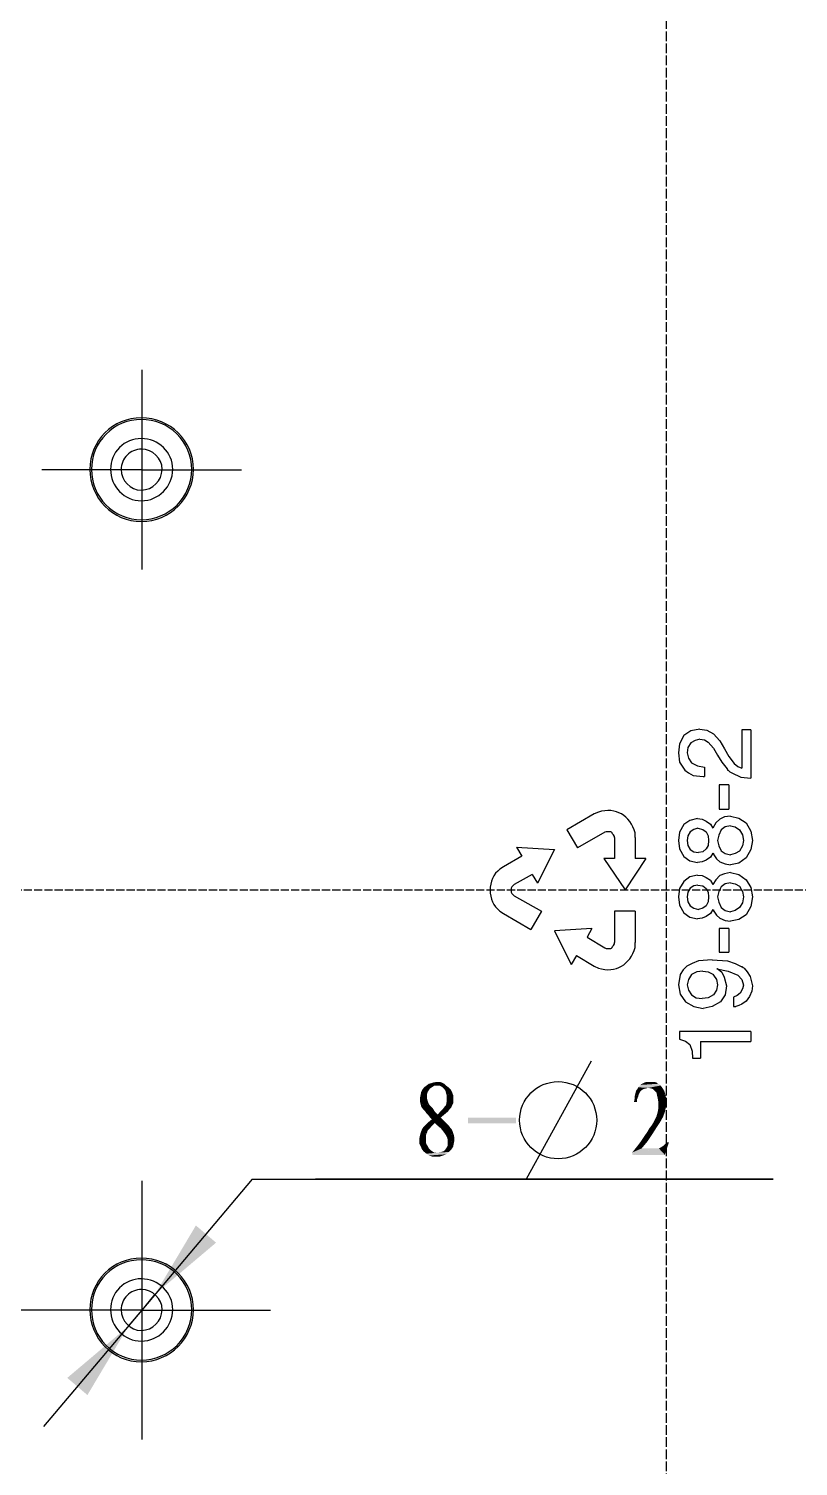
# Model space of a CAD drawing. Header units: millimetres. Extents: x 25 to 550, y -188 to 205.
# Drawn here: x 244.2 to 280.9, y 32.9 to 101.3 of the extents above; entities that cross this region are included whole.
import ezdxf

# ---------------------------------------------------------------- set-up
doc = ezdxf.new("R2010")
doc.units = ezdxf.units.MM
doc.linetypes.add('PDF_IMPORT', pattern=[1, 0.8, -0.2])
doc.layers.add('PDF_图层 1', color=7, linetype='Continuous', true_color=0x231f20)

msp = doc.modelspace()

# ---------------------------------------------------------------- linework, layer by layer
at = {"layer": 'PDF_图层 1', "color": 7, "linetype": 'PDF_IMPORT', "lineweight": -3, "ltscale": 0.576667}
msp.add_lwpolyline([(274.587, -16.902), (274.587, 137.582)], dxfattribs=at)
at = {"layer": 'PDF_图层 1', "color": 7, "lineweight": -3}
for points in [[(249.616, 85.1), (249.616, 80.331)], [(249.616, 80.331), (244.847, 80.331)], [(249.616, 80.331), (249.616, 75.591)], [(249.616, 80.331), (254.355, 80.331)], [(276.167, 68.001), (275.744, 67.916), (275.405, 67.69), (275.208, 67.295), (275.151, 66.872), (275.208, 66.421), (275.462, 66.054), (275.631, 65.913), (275.857, 65.8), (276.336, 65.743)], [(276.167, 68.001), (276.506, 67.944)], [(276.506, 67.944), (276.816, 67.775)], [(276.816, 67.775), (277.126, 67.436)], [(278.17, 67.972), (278.17, 66.138)], [(278.593, 67.972), (278.171, 67.972)], [(278.593, 67.972), (278.593, 65.659)], [(275.603, 67.126), (275.574, 66.872)], [(275.744, 67.352), (275.603, 67.126)], [(275.941, 67.464), (275.744, 67.352)], [(276.167, 67.521), (275.941, 67.465)], [(276.167, 67.521), (276.392, 67.493), (276.562, 67.38), (276.816, 67.098), (277.014, 66.759), (277.211, 66.421), (277.465, 66.11)], [(277.126, 67.436), (277.352, 67.069)], [(277.352, 67.07), (277.55, 66.703)], [(275.574, 66.872), (275.631, 66.618)], [(275.631, 66.618), (275.772, 66.392)], [(275.772, 66.392), (276.054, 66.251)], [(277.549, 66.703), (277.803, 66.364)], [(277.803, 66.364), (277.973, 66.223)], [(276.054, 66.251), (276.393, 66.195)], [(276.336, 65.743), (276.393, 65.743)], [(276.393, 66.195), (276.393, 65.743)], [(277.465, 66.11), (277.465, 66.082), (277.493, 66.082), (277.493, 66.054), (277.521, 66.054)], [(277.521, 66.054), (277.606, 65.969), (277.69, 65.913), (278.114, 65.715), (278.593, 65.659)], [(277.973, 66.223), (278.17, 66.138)], [(277.098, 65.348), (277.098, 64.191)], [(277.549, 65.348), (277.098, 65.348)], [(277.549, 65.348), (277.549, 64.191)], [(271.144, 63.966), (269.846, 63.204)], [(271.342, 64.05), (271.144, 63.966)], [(276.054, 63.74), (275.687, 63.655), (275.405, 63.458)], [(276.054, 63.74), (276.279, 63.712)], [(276.28, 63.712), (276.477, 63.627)], [(276.477, 63.627), (276.675, 63.486)], [(277.634, 63.853), (277.352, 63.824), (277.127, 63.712), (276.929, 63.542), (276.787, 63.288)], [(277.098, 64.191), (277.55, 64.191)], [(277.634, 63.853), (278.029, 63.768)], [(278.029, 63.768), (278.368, 63.543)], [(269.847, 63.204), (270.354, 62.357)], [(271.652, 63.091), (270.354, 62.357)], [(271.709, 63.119), (271.652, 63.091)], [(273.092, 62.837), (273.092, 63.063)], [(275.405, 63.458), (275.208, 63.091), (275.151, 62.696), (275.208, 62.301), (275.405, 61.934), (275.687, 61.737), (276.054, 61.652)], [(275.716, 63.119), (275.603, 62.922)], [(275.885, 63.232), (275.715, 63.119)], [(276.082, 63.289), (275.885, 63.232)], [(276.082, 63.289), (276.308, 63.232), (276.477, 63.119), (276.562, 62.922), (276.59, 62.696)], [(276.675, 63.486), (276.787, 63.289)], [(277.07, 62.95), (277.014, 62.696)], [(277.183, 63.204), (277.07, 62.95)], [(277.38, 63.345), (277.183, 63.204)], [(277.634, 63.401), (277.38, 63.345)], [(277.634, 63.401), (277.86, 63.345), (278.057, 63.204)], [(278.057, 63.204), (278.198, 62.978), (278.255, 62.696), (278.198, 62.442), (278.057, 62.188), (277.86, 62.075), (277.634, 62.019)], [(278.368, 63.543), (278.593, 63.147)], [(278.593, 63.147), (278.678, 62.696)], [(267.448, 62.386), (267.702, 61.962)], [(267.448, 62.386), (269.254, 62.273)], [(269.254, 62.273), (268.436, 60.664)], [(272.104, 62.837), (272.104, 62.894)], [(272.104, 62.837), (272.104, 61.85)], [(273.092, 62.837), (273.092, 61.85)], [(275.603, 62.922), (275.574, 62.696)], [(275.574, 62.696), (275.603, 62.47)], [(275.603, 62.47), (275.716, 62.273)], [(275.716, 62.273), (275.885, 62.16)], [(276.59, 62.696), (276.562, 62.47), (276.477, 62.301), (276.308, 62.16), (276.11, 62.132)], [(277.014, 62.696), (277.07, 62.442)], [(277.07, 62.442), (277.182, 62.216)], [(278.593, 62.273), (278.368, 61.878)], [(278.678, 62.696), (278.593, 62.273)], [(267.702, 61.962), (266.828, 61.454)], [(271.596, 61.849), (272.612, 60.354)], [(272.104, 61.849), (271.596, 61.849)], [(273.599, 61.849), (272.611, 60.354)], [(273.599, 61.849), (273.092, 61.849)], [(275.885, 62.16), (276.11, 62.132)], [(276.28, 61.68), (276.054, 61.652)], [(276.477, 61.765), (276.28, 61.68)], [(276.675, 61.906), (276.477, 61.765)], [(276.788, 62.103), (276.675, 61.906)], [(276.788, 62.103), (276.816, 62.075), (276.816, 62.047), (276.844, 62.019)], [(276.844, 62.019), (276.957, 61.821), (277.127, 61.68), (277.381, 61.595), (277.634, 61.539)], [(277.183, 62.216), (277.381, 62.075)], [(277.38, 62.075), (277.634, 62.019)], [(278.029, 61.624), (277.634, 61.539)], [(278.368, 61.878), (278.029, 61.624)], [(266.827, 61.455), (266.658, 61.342)], [(268.182, 61.088), (267.335, 60.608)], [(268.182, 61.088), (268.436, 60.664)], [(276.054, 61.059), (275.687, 60.975), (275.405, 60.749), (275.208, 60.41), (275.151, 60.015), (275.208, 59.62), (275.405, 59.254), (275.687, 59.056), (276.054, 58.971)], [(276.054, 61.059), (276.279, 61.031)], [(276.28, 61.031), (276.477, 60.946)], [(276.477, 60.947), (276.675, 60.806)], [(277.634, 61.172), (277.352, 61.116), (277.127, 61.031), (276.929, 60.834), (276.787, 60.608)], [(277.634, 61.172), (278.029, 61.088)], [(278.029, 61.088), (278.368, 60.834)], [(267.335, 60.608), (267.307, 60.58), (267.25, 60.523), (267.222, 60.495), (267.194, 60.439), (267.194, 60.241), (267.222, 60.185), (267.335, 60.072)], [(275.603, 60.241), (275.574, 60.015)], [(275.716, 60.439), (275.603, 60.241)], [(275.885, 60.551), (275.715, 60.439)], [(276.082, 60.58), (275.885, 60.551)], [(276.082, 60.58), (276.308, 60.551), (276.477, 60.41), (276.562, 60.241), (276.59, 60.015), (276.562, 59.79), (276.477, 59.592), (276.308, 59.479), (276.111, 59.423)], [(276.675, 60.805), (276.787, 60.608)], [(277.07, 60.269), (277.014, 60.015)], [(277.183, 60.495), (277.07, 60.269)], [(277.38, 60.636), (277.183, 60.495)], [(277.634, 60.693), (277.38, 60.636)], [(277.634, 60.693), (277.86, 60.636), (278.057, 60.523), (278.198, 60.269), (278.255, 60.015), (278.198, 59.733), (278.057, 59.508), (277.86, 59.366), (277.634, 59.31)], [(278.368, 60.834), (278.593, 60.467)], [(278.593, 60.467), (278.678, 60.015)], [(267.335, 60.072), (268.633, 59.338)], [(275.574, 60.015), (275.603, 59.79)], [(275.603, 59.79), (275.716, 59.592)], [(275.716, 59.592), (275.885, 59.479)], [(277.014, 60.015), (277.07, 59.762)], [(277.07, 59.761), (277.182, 59.508)], [(277.183, 59.508), (277.381, 59.366)], [(278.593, 59.564), (278.368, 59.169)], [(278.678, 60.015), (278.593, 59.564)], [(266.658, 59.338), (266.827, 59.225)], [(266.827, 59.225), (268.125, 58.463)], [(268.633, 59.338), (268.125, 58.464)], [(272.104, 59.338), (272.104, 57.843)], [(273.092, 59.338), (272.104, 59.338)], [(273.092, 59.338), (273.092, 57.843)], [(275.885, 59.479), (276.11, 59.423)], [(276.28, 59), (276.054, 58.971)], [(276.477, 59.084), (276.28, 59)], [(276.675, 59.225), (276.477, 59.084)], [(276.788, 59.423), (276.675, 59.225)], [(276.788, 59.423), (276.788, 59.395), (276.816, 59.395), (276.816, 59.338), (276.844, 59.338)], [(276.844, 59.338), (276.957, 59.141), (277.127, 59)], [(277.126, 59), (277.38, 58.887), (277.634, 58.859)], [(277.38, 59.366), (277.634, 59.31)], [(278.029, 58.943), (277.634, 58.858)], [(278.368, 59.169), (278.029, 58.943)], [(271.032, 58.52), (269.254, 58.407)], [(269.254, 58.407), (270.044, 56.799)], [(271.032, 58.52), (270.806, 58.097)], [(277.549, 58.52), (277.098, 58.52)], [(277.098, 58.52), (277.098, 57.391)], [(277.549, 58.52), (277.549, 57.391)], [(270.806, 58.097), (271.652, 57.589)], [(271.652, 57.589), (271.709, 57.561)], [(272.104, 57.786), (272.104, 57.843)], [(273.092, 57.617), (273.092, 57.843)], [(270.298, 57.222), (270.044, 56.799)], [(270.298, 57.222), (271.144, 56.714)], [(276.76, 57.024), (276.111, 56.968), (275.8, 56.855), (275.546, 56.714), (275.377, 56.545), (275.236, 56.319), (275.151, 55.839), (275.236, 55.388), (275.49, 55.021), (275.885, 54.795), (276.336, 54.711)], [(276.76, 57.024), (277.493, 56.968)], [(277.098, 57.391), (277.55, 57.391)], [(277.493, 56.968), (277.86, 56.855)], [(277.86, 56.855), (278.17, 56.686)], [(271.144, 56.714), (271.342, 56.63)], [(275.631, 56.093), (275.574, 55.839)], [(275.772, 56.319), (275.631, 56.093)], [(276.026, 56.46), (275.772, 56.319)], [(276.308, 56.488), (276.025, 56.46)], [(276.816, 56.291), (276.957, 56.093), (277.014, 55.839), (276.957, 55.585), (276.816, 55.36), (276.562, 55.219), (276.279, 55.19)], [(276.308, 56.488), (276.562, 56.46), (276.816, 56.319)], [(276.816, 56.291), (276.816, 56.319)], [(277.042, 56.573), (277.013, 56.573), (277.013, 56.601), (276.985, 56.601)], [(276.985, 56.601), (277.522, 56.488), (277.973, 56.291), (278.171, 56.093), (278.255, 55.811), (278.198, 55.642), (278.086, 55.444), (277.944, 55.331), (277.776, 55.247)], [(277.042, 56.573), (277.211, 56.432)], [(277.211, 56.432), (277.324, 56.206)], [(277.324, 56.206), (277.436, 55.783)], [(278.283, 56.629), (278.255, 56.629), (278.227, 56.658), (278.198, 56.658), (278.198, 56.686), (278.171, 56.686)], [(278.283, 56.629), (278.424, 56.46)], [(278.424, 56.46), (278.565, 56.234)], [(278.565, 56.234), (278.678, 55.783)], [(275.574, 55.839), (275.631, 55.585)], [(275.631, 55.585), (275.772, 55.36)], [(277.437, 55.783), (277.38, 55.36)], [(278.65, 55.529), (278.537, 55.275)], [(278.678, 55.783), (278.65, 55.529)], [(275.772, 55.36), (275.997, 55.219)], [(275.998, 55.219), (276.28, 55.19)], [(276.76, 54.795), (276.336, 54.711)], [(277.155, 55.021), (276.759, 54.795)], [(277.38, 55.36), (277.155, 55.021)], [(277.775, 55.247), (277.775, 54.795)], [(277.775, 54.795), (277.888, 54.795)], [(278.029, 54.852), (277.888, 54.795)], [(278.17, 54.908), (278.029, 54.852)], [(278.368, 55.049), (278.17, 54.908)], [(278.537, 55.275), (278.368, 55.049)], [(278.593, 53.61), (275.208, 53.61)], [(275.208, 53.61), (275.208, 53.244)], [(278.593, 53.61), (278.593, 53.131)], [(275.208, 53.243), (275.49, 53.159), (275.687, 52.989), (275.8, 52.679), (275.828, 52.34)], [(276.195, 53.131), (278.594, 53.131)], [(276.195, 53.131), (276.195, 52.341)], [(271.003, 52.2), (267.9, 46.584)], [(275.828, 52.341), (276.195, 52.341)], [(254.863, 46.584), (249.615, 40.349)], [(254.863, 46.584), (279.666, 46.584), (257.883, 46.584)], [(249.616, 46.5), (249.616, 45.089)], [(249.616, 45.089), (249.616, 40.349)], [(250.236, 41.11), (249.616, 40.349)], [(249.616, 40.349), (244.847, 40.349), (243.464, 40.349)], [(249.616, 40.349), (244.932, 34.818)], [(249.616, 40.349), (248.966, 39.587)], [(249.616, 40.349), (249.616, 34.197)], [(249.616, 40.349), (255.739, 40.349)]]:
    msp.add_lwpolyline(points, dxfattribs=at)
at = {"layer": 'PDF_图层 1', "color": 7, "linetype": 'PDF_IMPORT', "lineweight": -3, "ltscale": 0.486681}
msp.add_lwpolyline([(227.353, 60.354), (321.849, 60.354)], dxfattribs=at)
at = {"layer": 'PDF_图层 1', "color": 7, "lineweight": -3}
msp.add_circle((269.425, 49.392), 1.836, dxfattribs=at)
for centre, radius, start, end in [((249.589, 80.358), 2.457, 90.04113, 179.95887), ((249.565, 80.381), 2.349, 89.46998, 180.53002), ((249.613, 80.357), 2.373, 0.06204, 90.62724), ((249.577, 80.369), 1.457, 89.60388, 180.39612), ((249.579, 80.367), 0.951, 89.52116, 180.47884), ((249.589, 80.333), 2.372, 179.37432, 269.94763), ((249.565, 80.381), 2.505, 270.50195, 359.49805), ((249.589, 80.358), 2.397, 269.95021, 0.03855), ((249.577, 80.369), 1.505, 270.37573, 359.62427), ((249.575, 80.372), 1, 270.6892, 359.28352), ((249.589, 40.375), 2.457, 90.04113, 179.95887), ((249.565, 40.399), 2.349, 89.46998, 180.53002), ((249.613, 40.374), 2.373, 0.06204, 90.62724), ((249.577, 40.387), 1.457, 89.60388, 180.39612), ((249.579, 40.385), 0.951, 89.52116, 180.47884), ((249.589, 40.351), 2.372, 179.37432, 269.94763), ((249.565, 40.399), 2.505, 270.50195, 359.49805), ((249.589, 40.375), 2.397, 269.95021, 0.03855), ((249.577, 40.387), 1.505, 270.37573, 359.62427), ((249.575, 40.389), 1, 270.6892, 359.28352)]:
    msp.add_arc(centre, radius, start, end, dxfattribs=at)
for points in [[(252.07, 80.359), (252.07, 81.714), (250.942, 82.814), (249.587, 82.814)], [(251.083, 80.359), (251.083, 81.178), (250.405, 81.827), (249.587, 81.827)], [(250.575, 80.359), (250.575, 80.895), (250.123, 81.319), (249.587, 81.319)], [(247.132, 80.359), (247.132, 79.005), (248.233, 77.876), (249.587, 77.876)], [(248.12, 80.359), (248.12, 79.541), (248.769, 78.864), (249.587, 78.864)], [(248.628, 80.359), (248.628, 79.823), (249.051, 79.372), (249.587, 79.372)], [(273.092, 63.063), (272.846, 63.888), (272.179, 64.314), (271.342, 64.05)], [(272.104, 62.894), (271.945, 63.12), (272.018, 63.127), (271.709, 63.119)], [(266.658, 61.342), (266.027, 60.872), (266.03, 59.809), (266.658, 59.338)], [(271.342, 56.63), (272.178, 56.366), (272.845, 56.792), (273.092, 57.617)], [(271.709, 57.561), (272.018, 57.553), (271.945, 57.56), (272.104, 57.786)], [(252.07, 40.377), (252.07, 41.731), (250.942, 42.832), (249.587, 42.832)], [(251.083, 40.377), (251.083, 41.195), (250.405, 41.844), (249.587, 41.844)], [(250.575, 40.377), (250.575, 40.913), (250.123, 41.336), (249.587, 41.336)], [(247.132, 40.377), (247.132, 39.022), (248.233, 37.894), (249.587, 37.894)], [(248.12, 40.377), (248.12, 39.559), (248.769, 38.881), (249.587, 38.881)], [(248.628, 40.377), (248.628, 39.841), (249.051, 39.389), (249.587, 39.389)]]:
    msp.add_open_spline(points, degree=3, dxfattribs=at)
at = {"layer": 'PDF_图层 1', "color": 7, "lineweight": -3, "transparency": 33554559}
msp.add_solid([(276.393, 66.195), (276.393, 66.167), (276.421, 66.195), (276.421, 66.167)], dxfattribs=at)
msp.add_solid([(276.393, 66.195), (276.393, 66.167), (276.421, 66.195), (276.421, 66.167)], dxfattribs=at)
at = {"layer": 'PDF_图层 1', "color": 7, "transparency": 33554559}
for points in [[(262.877, 50.591), (263.188, 50.648), (263.216, 50.732)], [(262.906, 50.732), (262.877, 50.591), (263.216, 50.732)], [(263.187, 50.648), (262.877, 50.591), (263.187, 50.535)], [(262.962, 50.845), (262.905, 50.732), (263.273, 50.817)], [(262.906, 50.732), (263.216, 50.732), (263.272, 50.817)], [(262.962, 50.845), (263.328, 50.902), (263.413, 50.958)], [(263.047, 50.958), (262.962, 50.845), (263.413, 50.958)], [(262.962, 50.845), (263.273, 50.817), (263.328, 50.902)], [(263.047, 50.958), (263.498, 51.015), (263.554, 51.043)], [(263.16, 51.043), (263.047, 50.958), (263.555, 51.043)], [(263.047, 50.958), (263.413, 50.958), (263.498, 51.015)], [(263.272, 51.127), (263.16, 51.043), (264.006, 51.127)], [(263.16, 51.043), (263.555, 51.043), (264.006, 51.127)], [(263.385, 51.155), (263.273, 51.127), (263.893, 51.184)], [(263.893, 51.184), (263.273, 51.127), (264.005, 51.127)], [(263.47, 51.184), (263.385, 51.155), (263.893, 51.184)], [(263.639, 51.212), (263.47, 51.184), (263.808, 51.212)], [(263.808, 51.212), (263.47, 51.184), (263.893, 51.184)], [(263.554, 51.043), (263.667, 51.043), (264.005, 51.127)], [(263.667, 51.043), (263.752, 51.043), (264.006, 51.127)], [(264.006, 51.127), (263.752, 51.043), (264.09, 51.043)], [(263.752, 51.043), (263.836, 51.015), (264.09, 51.043)], [(263.836, 51.014), (263.921, 50.958), (264.09, 51.043)], [(264.09, 51.043), (263.921, 50.958), (264.203, 50.958)], [(263.921, 50.958), (264.006, 50.873), (264.203, 50.958)], [(264.203, 50.958), (264.006, 50.873), (264.316, 50.845)], [(264.006, 50.873), (264.062, 50.789), (264.316, 50.845)], [(264.316, 50.845), (264.062, 50.789), (264.373, 50.732)], [(264.062, 50.789), (264.09, 50.676), (264.373, 50.732)], [(264.09, 50.676), (264.118, 50.591), (264.372, 50.732)], [(264.373, 50.732), (264.119, 50.591), (264.429, 50.591)], [(273.091, 50.62), (273.063, 50.507), (273.261, 50.62)], [(273.063, 50.506), (273.232, 50.506), (273.261, 50.619)], [(273.091, 50.62), (273.261, 50.62), (273.317, 50.732)], [(273.12, 50.732), (273.092, 50.62), (273.317, 50.732)], [(273.148, 50.817), (273.12, 50.732), (273.402, 50.817)], [(273.12, 50.732), (273.317, 50.732), (273.401, 50.817)], [(273.148, 50.817), (273.402, 50.817), (273.487, 50.874)], [(273.204, 50.873), (273.148, 50.817), (273.487, 50.873)], [(273.232, 50.958), (273.204, 50.873), (273.712, 50.93)], [(273.204, 50.873), (273.599, 50.901), (273.712, 50.93)], [(273.204, 50.873), (273.487, 50.873), (273.599, 50.901)], [(273.261, 50.986), (273.232, 50.958), (274.304, 51.043)], [(273.232, 50.958), (273.712, 50.93), (274.305, 51.043)], [(273.345, 51.071), (273.261, 50.986), (274.305, 51.043)], [(273.43, 51.127), (273.345, 51.071), (274.192, 51.127)], [(274.192, 51.127), (273.345, 51.071), (274.305, 51.043)], [(273.543, 51.184), (273.43, 51.127), (274.107, 51.184)], [(274.107, 51.184), (273.43, 51.127), (274.192, 51.127)], [(273.825, 51.212), (273.543, 51.184), (274.022, 51.212)], [(273.628, 51.212), (273.543, 51.184), (273.825, 51.212)], [(274.023, 51.212), (273.543, 51.184), (274.107, 51.184)], [(274.304, 51.043), (273.712, 50.93), (274.39, 50.93)], [(273.712, 50.93), (273.854, 50.902), (274.39, 50.93)], [(273.853, 50.901), (273.938, 50.874), (274.389, 50.93)], [(273.938, 50.873), (274.023, 50.789), (274.389, 50.93)], [(274.389, 50.93), (274.023, 50.789), (274.474, 50.789)], [(274.023, 50.789), (274.107, 50.704), (274.474, 50.789)], [(274.474, 50.789), (274.107, 50.704), (274.531, 50.62)], [(274.107, 50.704), (274.135, 50.563), (274.53, 50.62)], [(274.136, 50.563), (274.163, 50.45), (274.531, 50.62)], [(274.53, 50.62), (274.164, 50.45), (274.559, 50.45)], [(262.877, 50.591), (262.849, 50.45), (263.188, 50.535)], [(263.187, 50.535), (262.849, 50.45), (263.187, 50.422)], [(262.849, 50.45), (262.849, 50.281), (263.187, 50.422)], [(263.187, 50.422), (262.849, 50.281), (263.216, 50.309)], [(263.216, 50.309), (262.849, 50.281), (263.244, 50.224)], [(262.849, 50.281), (262.877, 50.168), (263.244, 50.224)], [(263.244, 50.224), (262.877, 50.168), (263.301, 50.112)], [(262.877, 50.168), (262.905, 50.055), (263.301, 50.111)], [(263.3, 50.112), (262.905, 50.055), (263.357, 50.055)], [(262.906, 50.055), (262.933, 49.998), (263.357, 50.055)], [(262.934, 49.999), (262.962, 49.97), (263.357, 50.055)], [(263.357, 50.055), (262.962, 49.97), (263.47, 49.942)], [(262.962, 49.97), (262.99, 49.914), (263.47, 49.942)], [(262.99, 49.914), (263.047, 49.858), (263.47, 49.942)], [(263.047, 49.858), (263.103, 49.801), (263.47, 49.942)], [(263.47, 49.942), (263.103, 49.801), (263.554, 49.801)], [(263.949, 49.942), (263.836, 49.829), (264.26, 49.914)], [(264.034, 50.055), (263.949, 49.942), (264.344, 49.998)], [(263.949, 49.942), (264.26, 49.914), (264.344, 49.999)], [(264.09, 50.112), (264.034, 50.055), (264.372, 50.083)], [(264.034, 50.055), (264.344, 49.998), (264.373, 50.083)], [(264.119, 50.281), (264.09, 50.112), (264.429, 50.196)], [(264.09, 50.112), (264.372, 50.083), (264.429, 50.196)], [(264.429, 50.591), (264.118, 50.478), (264.429, 50.45)], [(264.429, 50.45), (264.118, 50.281), (264.429, 50.337)], [(264.429, 50.337), (264.118, 50.281), (264.429, 50.196)], [(264.119, 50.591), (264.119, 50.478), (264.429, 50.591)], [(264.119, 50.478), (264.119, 50.281), (264.429, 50.45)], [(273.063, 50.394), (273.035, 50.252), (273.176, 50.366)], [(273.176, 50.366), (273.035, 50.253), (273.176, 50.253)], [(273.063, 50.506), (273.063, 50.394), (273.232, 50.506)], [(273.063, 50.394), (273.176, 50.366), (273.232, 50.506)], [(274.163, 50.45), (274.192, 50.281), (274.559, 50.45)], [(274.163, 49.773), (274.503, 49.773), (274.559, 50.027)], [(274.192, 49.942), (274.164, 49.773), (274.559, 50.027)], [(274.559, 50.45), (274.192, 50.281), (274.559, 50.224)], [(274.192, 50.281), (274.192, 50.112), (274.559, 50.224)], [(274.559, 50.224), (274.192, 50.112), (274.559, 50.027)], [(274.192, 50.112), (274.192, 49.942), (274.559, 50.027)], [(263.103, 49.801), (263.16, 49.716), (263.554, 49.801)], [(263.244, 49.293), (263.103, 49.152), (263.555, 49.265)], [(263.103, 49.152), (263.414, 49.124), (263.554, 49.265)], [(263.554, 49.801), (263.159, 49.716), (263.695, 49.66)], [(263.16, 49.717), (263.244, 49.632), (263.695, 49.66)], [(263.695, 49.66), (263.244, 49.632), (264.006, 49.66)], [(263.244, 49.632), (263.328, 49.519), (264.006, 49.66)], [(263.413, 49.434), (263.244, 49.293), (263.949, 49.406)], [(263.949, 49.406), (263.244, 49.293), (264.062, 49.293)], [(263.244, 49.293), (263.555, 49.265), (264.062, 49.293)], [(263.328, 49.519), (263.836, 49.519), (264.006, 49.66)], [(263.328, 49.519), (263.414, 49.434), (263.836, 49.519)], [(263.836, 49.519), (263.414, 49.434), (263.949, 49.406)], [(264.062, 49.293), (263.554, 49.265), (264.146, 49.209)], [(263.554, 49.265), (263.695, 49.124), (264.146, 49.209)], [(263.836, 49.829), (263.695, 49.66), (264.175, 49.801)], [(263.695, 49.66), (264.006, 49.66), (264.176, 49.801)], [(263.836, 49.829), (264.175, 49.801), (264.26, 49.914)], [(265.134, 49.519), (265.134, 49.237), (267.42, 49.519)], [(267.42, 49.519), (265.134, 49.237), (267.42, 49.237)], [(273.966, 49.293), (273.882, 49.152), (274.277, 49.293)], [(273.882, 49.152), (274.107, 49.039), (274.277, 49.293)], [(274.023, 49.406), (273.966, 49.293), (274.418, 49.547)], [(273.966, 49.293), (274.277, 49.293), (274.417, 49.547)], [(274.107, 49.575), (274.023, 49.406), (274.418, 49.547)], [(274.163, 49.773), (274.107, 49.575), (274.503, 49.773)], [(274.107, 49.575), (274.418, 49.547), (274.502, 49.773)], [(263.131, 48.673), (262.82, 48.531), (263.131, 48.56)], [(262.849, 48.673), (262.821, 48.531), (263.131, 48.673)], [(262.877, 48.785), (262.849, 48.673), (263.159, 48.757)], [(262.849, 48.673), (263.131, 48.673), (263.16, 48.757)], [(262.934, 48.927), (262.877, 48.785), (263.216, 48.898)], [(262.877, 48.785), (263.188, 48.813), (263.216, 48.898)], [(262.877, 48.785), (263.159, 48.757), (263.188, 48.813)], [(262.99, 49.039), (262.933, 48.927), (263.301, 48.983)], [(262.934, 48.927), (263.216, 48.898), (263.3, 48.983)], [(263.103, 49.152), (262.99, 49.039), (263.414, 49.124)], [(262.99, 49.039), (263.301, 48.983), (263.414, 49.124)], [(263.695, 49.124), (263.836, 49.011), (264.231, 49.124)], [(264.147, 49.209), (263.696, 49.124), (264.231, 49.124)], [(264.231, 49.124), (263.836, 49.011), (264.288, 49.039)], [(264.288, 49.039), (263.836, 49.011), (264.344, 48.983)], [(263.836, 49.011), (263.949, 48.87), (264.344, 48.983)], [(264.344, 48.983), (263.949, 48.87), (264.372, 48.926)], [(264.373, 48.927), (263.949, 48.87), (264.401, 48.87)], [(263.949, 48.87), (264.034, 48.757), (264.401, 48.87)], [(264.401, 48.87), (264.034, 48.757), (264.429, 48.785)], [(264.429, 48.785), (264.034, 48.757), (264.457, 48.701)], [(264.034, 48.757), (264.09, 48.673), (264.457, 48.7)], [(264.09, 48.673), (264.147, 48.56), (264.457, 48.7)], [(264.457, 48.701), (264.146, 48.559), (264.485, 48.559)], [(273.515, 48.616), (273.345, 48.362), (273.684, 48.39)], [(273.656, 48.814), (273.514, 48.616), (273.91, 48.729)], [(273.515, 48.616), (273.684, 48.39), (273.91, 48.729)], [(273.769, 49.011), (273.656, 48.814), (274.107, 49.039)], [(273.656, 48.814), (273.91, 48.729), (274.107, 49.039)], [(273.882, 49.152), (273.769, 49.011), (274.107, 49.039)], [(263.131, 48.56), (262.82, 48.531), (263.131, 48.447)], [(263.131, 48.447), (262.82, 48.419), (263.131, 48.334)], [(263.131, 48.334), (262.82, 48.278), (263.159, 48.249)], [(262.821, 48.531), (262.821, 48.419), (263.131, 48.447)], [(262.821, 48.419), (262.821, 48.278), (263.131, 48.334)], [(262.821, 48.278), (262.877, 48.165), (263.16, 48.249)], [(263.16, 48.249), (262.877, 48.165), (263.216, 48.165)], [(262.877, 48.165), (262.934, 48.024), (263.216, 48.165)], [(263.273, 48.052), (262.933, 48.024), (263.357, 47.967)], [(263.216, 48.165), (262.934, 48.024), (263.273, 48.052)], [(262.934, 48.024), (263.018, 47.911), (263.357, 47.967)], [(263.357, 47.967), (263.018, 47.911), (263.441, 47.911)], [(263.018, 47.911), (263.16, 47.798), (263.441, 47.911)], [(263.441, 47.911), (263.16, 47.798), (263.526, 47.854)], [(263.752, 47.854), (263.16, 47.798), (264.231, 47.882)], [(263.16, 47.798), (264.09, 47.77), (264.231, 47.882)], [(263.865, 47.882), (263.752, 47.854), (264.231, 47.882)], [(263.949, 47.911), (263.865, 47.883), (264.344, 47.995)], [(263.865, 47.882), (264.231, 47.882), (264.344, 47.995)], [(264.034, 47.967), (263.949, 47.911), (264.344, 47.995)], [(264.09, 48.052), (264.034, 47.967), (264.344, 47.995)], [(264.147, 48.136), (264.09, 48.052), (264.429, 48.136)], [(264.09, 48.052), (264.344, 47.995), (264.429, 48.136)], [(264.147, 48.56), (264.175, 48.418), (264.485, 48.56)], [(264.175, 48.221), (264.147, 48.136), (264.457, 48.278)], [(264.147, 48.136), (264.429, 48.136), (264.457, 48.278)], [(264.485, 48.56), (264.175, 48.418), (264.485, 48.418)], [(264.175, 48.419), (264.175, 48.306), (264.485, 48.419)], [(264.175, 48.306), (264.457, 48.278), (264.485, 48.418)], [(264.175, 48.306), (264.175, 48.221), (264.457, 48.278)], [(273.176, 48.136), (272.95, 47.854), (273.402, 48.052)], [(273.402, 48.052), (272.95, 47.854), (274.22, 48.052)], [(272.95, 47.854), (272.95, 47.742), (274.22, 48.052)], [(274.22, 48.052), (272.95, 47.741), (274.502, 47.741)], [(273.345, 48.362), (273.176, 48.136), (273.684, 48.39)], [(273.176, 48.136), (273.402, 48.052), (273.684, 48.39)], [(274.333, 48.108), (274.22, 48.052), (274.503, 47.742)], [(274.417, 48.165), (274.333, 48.108), (274.7, 48.334)], [(274.333, 48.108), (274.503, 47.742), (274.7, 48.334)], [(274.502, 48.249), (274.417, 48.165), (274.7, 48.334)], [(274.587, 48.334), (274.503, 48.249), (274.7, 48.334)], [(263.639, 47.854), (263.159, 47.798), (263.752, 47.854)], [(263.526, 47.854), (263.159, 47.798), (263.638, 47.854)], [(263.16, 47.798), (263.271, 47.713), (264.09, 47.77)], [(263.273, 47.713), (263.949, 47.713), (264.09, 47.77)], [(263.273, 47.713), (263.441, 47.657), (263.949, 47.713)], [(263.441, 47.657), (263.582, 47.657), (263.949, 47.713)], [(263.582, 47.657), (263.78, 47.657), (263.949, 47.713)], [(250.236, 41.11), (253.143, 43.565), (252.183, 44.384)], [(248.966, 39.587), (246.06, 37.132), (247.019, 36.314)]]:
    msp.add_solid(points, dxfattribs=at)

doc.saveas('drawing.dxf')
